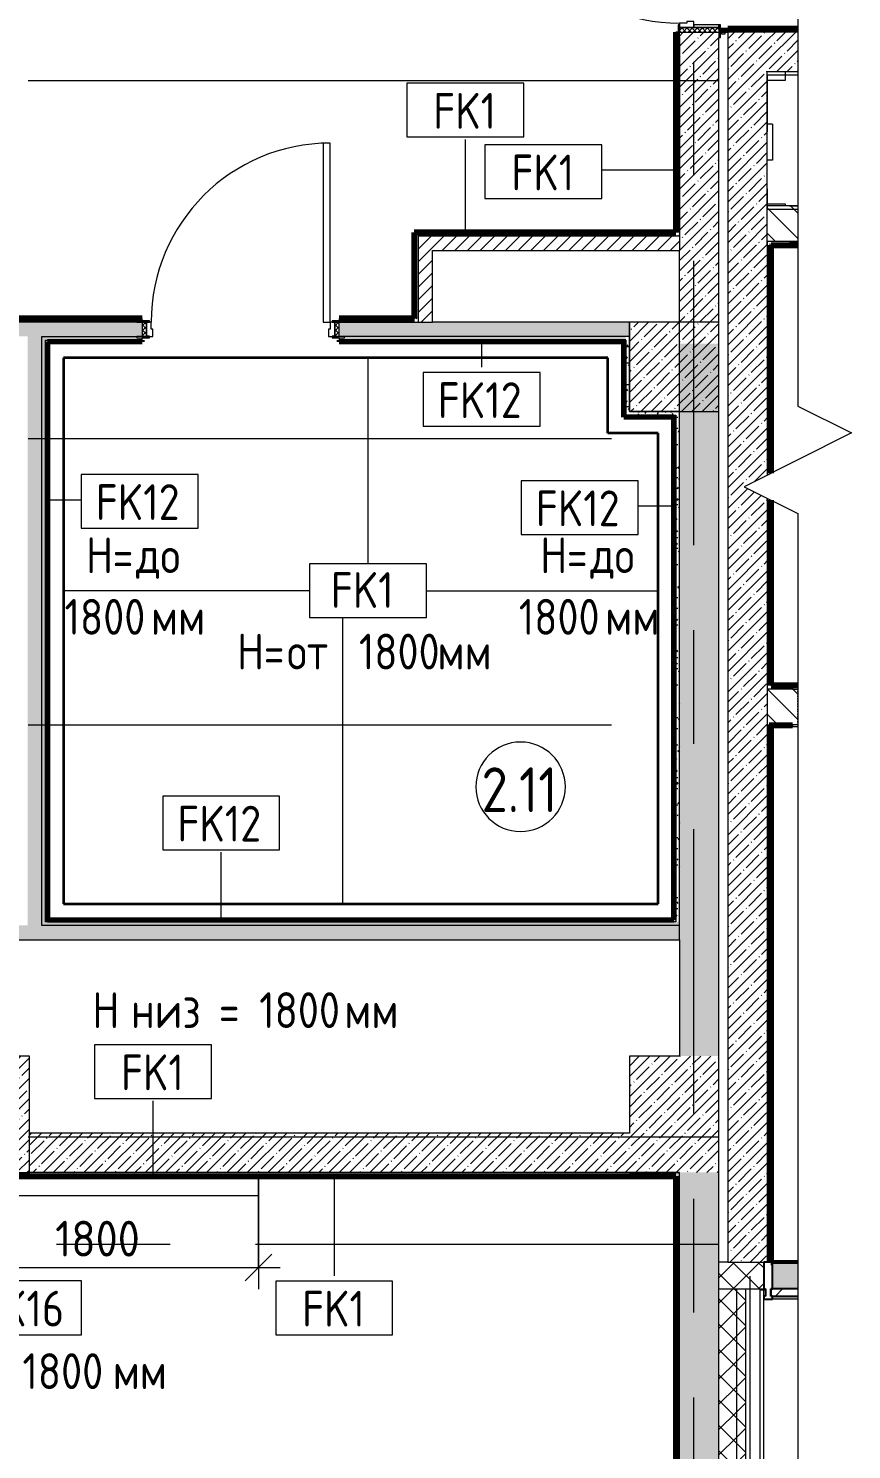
# Model space of a CAD drawing. Header units: millimetres. Extents: x 35157 to 232994, y -8553 to 29000.
# Drawn here: x 80845 to 85441, y 9352 to 17291 of the extents above; entities that cross this region are included whole.
import ezdxf

# ---------------------------------------------------------------- set-up
doc = ezdxf.new("R2010")
doc.units = ezdxf.units.MM
for name, pattern in [('Осевая', [3175, 635, -476.25, 1587.5, -476.25]), ('Снесенные', [714.375, 476.25, -238.125]), ('Штрих', [635, 317.5, -317.5]), ('Штрих короткий', [300, 150, -150])]:
    doc.linetypes.add(name, pattern=pattern)
for name, color, linetype, lineweight in [('A-ANNO-DIMS', 7, 'Continuous', 9), ('A-ANNO-DIMS-100', 7, 'Continuous', 9), ('A-AREA-IDEN', 7, 'Continuous', 9), ('A-DETL', 7, 'Continuous', 9), ('A-DETL-1', 7, 'Continuous', 35), ('A-DETL-2', 7, 'Continuous', 13), ('A-DETL-GENF', 7, 'Continuous', 9), ('A-DOOR', 7, 'Continuous', 9), ('A-DOOR-1', 7, 'Штрих короткий', 9), ('A-DOOR-2', 7, 'Continuous', 13), ('A-DOOR-FRAM', 7, 'Continuous', 13), ('A-DOOR-FRAM-1', 7, 'Continuous', 9), ('A-GLAZ-CURT', 7, 'Continuous', 9), ('A-GLAZ-CURT-1', 7, 'Continuous', 25), ('A-GLAZ-CWMG', 7, 'Continuous', 9), ('A-GLAZ-CWMG-1', 7, 'Continuous', 25), ('A-WALL', 7, 'Continuous', 9), ('A-WALL-IDEN', 7, 'Continuous', 9), ('I-WALL', 7, 'Continuous', 9), ('M-EQPM', 7, 'Continuous', 9), ('M-EQPM-1', 7, 'Штрих', 9), ('M-EQPM-2', 7, 'Снесенные', 9), ('S-COLS', 7, 'Continuous', 9), ('Оси', 7, 'Continuous', 9), ('Оси-2', 7, 'Осевая', 9)]:
    doc.layers.add(name, color=color, linetype=linetype, lineweight=lineweight)
for name, color, linetype, lineweight, true_color in [('A-DETL-GENF-1', 1, 'Continuous', 9, 0xff0000), ('A-WALL-1', 7, 'Continuous', 9, 0xc0c0c0), ('A-WALL-4', 7, 'Continuous', 9, 0xff80c0), ('G-ANNO-TEXT-1', 7, 'Continuous', 9, 0x3c3c3c), ('I-WALL-10', 7, 'Continuous', 53, 0xff80c0), ('I-WALL-16', 7, 'Continuous', 70, 0x3f92ba), ('I-WALL-20', 1, 'Continuous', 53, 0xff0000), ('I-WALL-3', 7, 'Continuous', 9, 0x3f92ba), ('I-WALL-4', 1, 'Continuous', 9, 0xff0000), ('I-WALL-5', 7, 'Continuous', 9, 0xc0c0c0), ('I-WALL-9', 7, 'Continuous', 80, 0xff80c0), ('S-WALL-ANLY-1', 7, 'Continuous', 5, 0x008040)]:
    doc.layers.add(name, color=color, linetype=linetype, lineweight=lineweight, true_color=true_color)
doc.styles.add('GOST Common', font='GOST_Common.ttf', dxfattribs={"width": 0.9, "height": 200})
doc.styles.add('GOST Common_1', font='GOST_Common.ttf', dxfattribs={"width": 0.9, "height": 250})
doc.styles.add('ISOCPEUR_1', font='isocpeur.ttf', dxfattribs={"width": 0.9, "height": 200})
doc.dimstyles.new('ISO-2_0_0_9К_Средний_округл2', dxfattribs={"dimscale": 304.8, "dimtxt": 199.196235, "dimasz": 0.492126, "dimexe": 0.393701, "dimexo": 0, "dimgap": 0, "dimtad": 1, "dimdec": 0, "dimrnd": 10, "dimzin": 0, "dimdsep": 46, "dimtxsty": 'ISOCPEUR_1', "dimblk1": 'OBLIQUE', "dimblk2": 'OBLIQUE', "dimsah": 1, "dimcen": 0.09, "dimdle": 0.393701, "dimazin": 0, "dimtfac": 1, "dimtdec": 4, "dimtix": 1, "dimtmove": 0, "dimatfit": 3, "dimfxl": 1, "dimtvp": 1, "dimtolj": 1, "dimtzin": 0, "dimarcsym": 2})
pattern_1 = [(45, (0, 0), (-57.02463, 57.02463), []), (45, (57.025, 0), (-57.02463, 57.02463), [100.806, -20.161, 3.353, -16.808])]
pattern_2 = [(135, (0, 0), (-70.71068, -70.71068), [])]
pattern_3 = [(45, (0, 0), (-70.71068, 70.71068), []), (135, (0, 0), (-70.71068, -70.71068), [])]
pattern_4 = [(135, (0, 0), (-75.43415, -75.43415), [106.68, -17.78, 3.556, -17.78]), (135, (0, 75.39), (-75.43415, -75.43415), []), (50, (0, 0), (127.52922, -11.15758), [13.335, -146.685]), (355, (0, 0), (-24.66966, 133.74002), [10.668, -117.348]), (100.451, (10.63, -0.93), (102.85973, 122.58178), [11.333, -124.663]), (46.184, (0, 35.56), (189.75516, -29.43036), [20.002, -220.027]), (96.636, (15.81, 33.1), (166.1822, 173.1996), [17, -186.995]), (351.184, (0, 35.56), (166.18393, 173.19757), [16.002, -176.022]), (21, (17.78, 26.67), (106.13027, -71.58603), [13.335, -146.685]), (326, (17.78, 26.67), (43.26188, 128.93175), [10.668, -117.348]), (71.451, (26.62, 20.7), (149.39198, 57.34505), [11.333, -124.663]), (37.5, (0, 0), (2.162228, 59.188357), [3.353, -112.573, 3.353, -115.773, -117.793]), (37.5, (0, 0), (2.162228, 59.188357), [-235.052, 3.353, -114.44]), (7.5, (0, 0), (46.773857, 70.126152), [3.353, -64.567, 3.353, -109.906, -44.894]), (7.5, (0, 0), (46.773857, 70.126152), [-181.178, 3.353, -41.542]), (327.5, (-39.65, 0), (94.91367, -4.010093), [3.353, -41.097, 3.353, -135.331, -184.023]), (327.5, (-39.65, 0), (94.91367, -4.010093), [-183.134, 3.353, -180.67]), (317.5, (-57.43, 0), (103.69057, 17.79882), [3.353, -54.432, 3.353, -88.748, -130.683]), (317.5, (-57.43, 0), (103.69057, 17.79882), [-149.885, 3.353, -127.33])]
pattern_5 = [(45, (0, 0), (-35.35534, 35.35534), [])]
pattern_6 = [(0, (0, 0), (121.92, 30.48), [10.058, -81.382, 10.058, -81.382, -487.68]), (0, (0, 0), (121.92, 30.48), [-182.88, 10.058, -172.822, 10.058, -81.382, -213.36]), (0, (0, 0), (121.92, 30.48), [-457.2, 10.058, -50.902, 10.058, -142.342]), (120, (45.72, 15.24), (-87.356454, 90.345817), [10.058, -81.382, 10.058, -81.382, -487.68]), (120, (45.72, 15.24), (-87.356454, 90.345817), [-182.88, 10.058, -172.822, 10.058, -81.382, -213.36]), (120, (45.72, 15.24), (-87.356454, 90.345817), [-457.2, 10.058, -50.902, 10.058, -142.342]), (240, (60.96, 76.2), (-34.563546, -120.825817), [10.058, -81.382, 10.058, -81.382, -487.68]), (240, (60.96, 76.2), (-34.563546, -120.825817), [-182.88, 10.058, -172.822, 10.058, -81.382, -213.36]), (240, (60.96, 76.2), (-34.563546, -120.825817), [-457.2, 10.058, -50.902, 10.058, -142.342])]

# ---------------------------------------------------------------- blocks, each defined once
blk = doc.blocks.new('110_Дверь_СКБ_1Ст_Внутренняя1 - Д-8 950x2100h_охрана-31784688-План отделки стен 2 этажа в осях 12-23')
at = {"layer": 'A-DOOR'}
h = blk.add_hatch(dxfattribs=at)
h.set_pattern_fill('FP_23', color=256, style=0, pattern_type=2)
h.set_pattern_definition([(135, (1826.41, 164.685), (-14.14214, -14.14214), []), (225, (1826.41, 164.685), (14.14214, -14.14214), [])])
h.paths.add_polyline_path([(487.5, 100), (486.8, 100), (487.5, -100)])
at = {"layer": 'A-DOOR-FRAM'}
for p, q in [((517.5, 108), (486.8, 108)), ((486.8, 100), (517.5, 100)), ((487.5, -100), (487.5, 100)), ((517.5, 100), (517.5, 108)), ((517.5, -100), (486.8, -100)), ((486.8, -108), (517.5, -108)), ((517.5, -108), (517.5, -100))]:
    blk.add_line(p, q, dxfattribs=at)
blk = doc.blocks.new('DOR_Проход в стене_Прямоугольный - 1050x1150 EI30-23344994-План отделки стен 2 этажа в осях 12-23')
at = {"layer": 'A-DOOR-1'}
for p, q in [((525, 100), (479.3, 100)), ((525, -100), (479.3, -100))]:
    blk.add_line(p, q, dxfattribs=at)
blk = doc.blocks.new('110_Дверь_СКБ_1Ст_Внутренняя1 - Д-4 _л_ 1100x2100h_су мгн-32399982-План отделки стен 2 этажа в осях 12-23')
at = {"layer": 'A-DOOR'}
h = blk.add_hatch(dxfattribs=at)
h.set_pattern_fill('FP_37', color=256, style=0, pattern_type=2)
h.set_pattern_definition([(135, (1751.41, 174.685), (-14.14214, -14.14214), []), (225, (1751.41, 174.685), (14.14214, -14.14214), [])])
h.paths.add_polyline_path([(537.5, 110), (537.5, -110), (562.5, -110), (562.5, 110), (541.5, 110)])
at = {"layer": 'A-DOOR-FRAM-1'}
h = blk.add_hatch(dxfattribs=at)
h.set_pattern_fill('FP_38', color=256, style=0, pattern_type=2)
h.set_pattern_definition([(45, (-371.384, 174.685), (-14.1421, 14.1421), []), (135, (-371.384, 174.685), (-14.1421, -14.1421), [])])
h.paths.add_polyline_path([(-537.5, -110), (-512.5, -110), (-512.5, 110), (-537.5, 110)])
at = {"layer": 'A-DOOR'}
blk.add_arc((512.5, 110), 1000, 90, 180, dxfattribs=at)
at = {"layer": 'A-DOOR-2'}
for p, q in [((512.5, 1110), (472.5, 1110)), ((472.5, 1110), (472.5, 110)), ((512.5, 110), (512.5, 1110)), ((472.5, 110), (512.5, 110))]:
    blk.add_line(p, q, dxfattribs=at)
at = {"layer": 'A-DOOR-FRAM'}
for p, q in [((-497.5, 118), (-567.5, 118)), ((-567.5, 118), (-567.5, 110)), ((-567.5, 110), (-497.5, 110)), ((-512.5, 110), (-537.5, 110)), ((-537.5, 110), (-537.5, -110)), ((-487.5, 110), (-512.5, 110)), ((-512.5, 110), (-512.5, 30)), ((-512.5, -110), (-512.5, 110)), ((-497.5, 110), (-512.5, 110)), ((-512.5, 110), (-512.5, 109)), ((-512.5, 109), (-497.5, 109)), ((-497.5, 110), (-497.5, 118)), ((-497.5, 109), (-497.5, 110)), ((-487.5, 70), (-487.5, 110)), ((512.5, 110), (512.5, 70)), ((537.5, 110), (512.5, 110)), ((592.5, 118), (522.5, 118)), ((522.5, 118), (522.5, 110)), ((537.5, 110), (522.5, 110)), ((522.5, 110), (522.5, 109)), ((522.5, 110), (592.5, 110)), ((522.5, 109), (537.5, 109)), ((537.5, 30), (537.5, 110)), ((562.5, 110), (537.5, 110)), ((537.5, 110), (537.5, -110)), ((537.5, 109), (537.5, 110)), ((562.5, -110), (562.5, 110)), ((592.5, 110), (592.5, 118)), ((-512.5, 30), (-477.5, 30)), ((-497.5, 30), (-512.5, 30)), ((-512.5, 30), (-512.5, -110)), ((-497.5, -110), (-497.5, 30)), ((-477.5, 70), (-487.5, 70)), ((-477.5, 30), (-477.5, 70)), ((512.5, 70), (502.5, 70)), ((502.5, 70), (502.5, 30)), ((502.5, 30), (537.5, 30)), ((537.5, 30), (522.5, 30)), ((522.5, 30), (522.5, -110)), ((537.5, -110), (537.5, 30)), ((-538.5, -110), (-567.5, -110)), ((-567.5, -110), (-567.5, -118)), ((-567.5, -118), (-538.5, -118)), ((-517.5, -110), (-512.5, -110)), ((-497.5, -110), (-517.5, -110)), ((-517.5, -118), (-497.5, -118)), ((-512.5, -110), (-497.5, -110)), ((-497.5, -118), (-497.5, -110)), ((522.5, -110), (537.5, -110)), ((541.5, -110), (522.5, -110)), ((522.5, -110), (522.5, -118)), ((522.5, -118), (541.5, -118)), ((537.5, -110), (541.5, -110)), ((592.5, -110), (562.5, -110)), ((562.5, -118), (592.5, -118)), ((592.5, -118), (592.5, -110))]:
    blk.add_line(p, q, dxfattribs=at)
blk = doc.blocks.new('110_Дверь_СКБ_1Ст_Внутренняя1 - Д-4 _л_ 1100x2100h_су мгн-32399984-План отделки стен 2 этажа в осях 12-23')
at = {"layer": 'A-DOOR'}
h = blk.add_hatch(dxfattribs=at)
h.set_pattern_fill('FP_39', color=256, style=0, pattern_type=2)
h.set_pattern_definition([(135, (1751.41, 104.685), (-14.14214, -14.14214), []), (225, (1751.41, 104.685), (14.14214, -14.14214), [])])
h.paths.add_polyline_path([(562.5, -40), (562.5, 40), (537.5, 40), (537.5, -40)])
at = {"layer": 'A-DOOR-FRAM-1'}
h = blk.add_hatch(dxfattribs=at)
h.set_pattern_fill('FP_40', color=256, style=0, pattern_type=2)
h.set_pattern_definition([(45, (-371.384, 104.685), (-14.1421, 14.1421), []), (135, (-371.384, 104.685), (-14.1421, -14.1421), [])])
h.paths.add_polyline_path([(-512.5, -40), (-512.5, 40), (-537.5, 40), (-537.5, -40)])
at = {"layer": 'A-DOOR'}
blk.add_arc((512.5, 40), 1000, 90, 180, dxfattribs=at)
at = {"layer": 'A-DOOR-2'}
for p, q in [((512.5, 1040), (472.5, 1040)), ((472.5, 1040), (472.5, 40)), ((512.5, 40), (512.5, 1040)), ((472.5, 40), (512.5, 40))]:
    blk.add_line(p, q, dxfattribs=at)
at = {"layer": 'A-DOOR-FRAM'}
for p, q in [((-497.5, 48), (-567.5, 48)), ((-567.5, 48), (-567.5, 40)), ((-567.5, 40), (-497.5, 40)), ((-512.5, 40), (-537.5, 40)), ((-537.5, 40), (-537.5, -40)), ((-487.5, 40), (-512.5, 40)), ((-512.5, 40), (-512.5, -40)), ((-512.5, -40), (-512.5, 40)), ((-497.5, 40), (-512.5, 40)), ((-512.5, 40), (-512.5, 39)), ((-512.5, 39), (-497.5, 39)), ((-497.5, 40), (-497.5, 48)), ((-497.5, 39), (-497.5, 40)), ((-487.5, 0), (-487.5, 40)), ((-477.5, 0), (-487.5, 0)), ((-477.5, -40), (-477.5, 0)), ((512.5, 0), (502.5, 0)), ((502.5, 0), (502.5, -40)), ((512.5, 40), (512.5, 0)), ((537.5, 40), (512.5, 40)), ((592.5, 48), (522.5, 48)), ((522.5, 48), (522.5, 40)), ((537.5, 40), (522.5, 40)), ((522.5, 40), (522.5, 39)), ((522.5, 40), (592.5, 40)), ((522.5, 39), (537.5, 39)), ((537.5, -40), (537.5, 40)), ((562.5, 40), (537.5, 40)), ((537.5, 40), (537.5, -40)), ((537.5, 39), (537.5, 40)), ((562.5, -40), (562.5, 40)), ((592.5, 40), (592.5, 48)), ((-497.5, -40), (-567.5, -40)), ((-567.5, -40), (-567.5, -48)), ((-567.5, -48), (-497.5, -48)), ((-537.5, -40), (-512.5, -40)), ((-497.5, -39), (-512.5, -39)), ((-512.5, -39), (-512.5, -40)), ((-512.5, -40), (-477.5, -40)), ((-512.5, -40), (-497.5, -40)), ((-497.5, -40), (-497.5, -39)), ((-497.5, -48), (-497.5, -40)), ((502.5, -40), (537.5, -40)), ((537.5, -39), (522.5, -39)), ((522.5, -39), (522.5, -40)), ((522.5, -40), (537.5, -40)), ((592.5, -40), (522.5, -40)), ((522.5, -40), (522.5, -48)), ((522.5, -48), (592.5, -48)), ((537.5, -40), (537.5, -39)), ((537.5, -40), (562.5, -40)), ((592.5, -48), (592.5, -40))]:
    blk.add_line(p, q, dxfattribs=at)
blk = doc.blocks.new('160_Подъемник - 160_Подъемник-23521422-План отделки стен 2 этажа в осях 12-23')
at = {"layer": 'M-EQPM-1'}
for p, q in [((1300, 0), (1129.3, 0)), ((1300, -750), (1300, 0)), ((1129.3, -750), (1300, -750))]:
    blk.add_line(p, q, dxfattribs=at)
blk = doc.blocks.new('Закладная деталь приямка - 200_100-20924312-План отделки стен 2 этажа в осях 12-23')
at = {"layer": 'M-EQPM-2'}
for p, q in [((85000, 16755), (84970, 16755)), ((85000, 16755), (85000, 16555)), ((85000, 16555), (84970, 16555))]:
    blk.add_line(p, q, dxfattribs=at)
blk = doc.blocks.new('Закладная деталь приямка - 150_100-20924311-План отделки стен 2 этажа в осях 12-23')
at = {"layer": 'M-EQPM-2'}
for p, q in [((85070, 17000), (84970, 17000)), ((85070, 17050), (85070, 17000))]:
    blk.add_line(p, q, dxfattribs=at)
blk = doc.blocks.new('Закладная деталь приямка - 150_100-V33-План отделки стен 2 этажа в осях 12-23')
at = {"layer": 'M-EQPM-2'}
for p, q in [((84970, 16310), (85070, 16310)), ((85070, 16310), (85070, 16300))]:
    blk.add_line(p, q, dxfattribs=at)
blk = doc.blocks.new('Системная панель - Стекло - 40мм-23946635-План отделки стен 2 этажа в осях 12-23')
at = {"layer": 'A-GLAZ-CURT'}
h = blk.add_hatch(dxfattribs=at)
h.set_pattern_fill('FP_52', color=256, style=0, pattern_type=2)
h.set_pattern_definition([(45, (-86242.5, -10110), (-282.8427, 282.8427), [200, -600]), (45, (-86442.5, -10210), (-282.8427, 282.8427), [600, -200]), (45, (-86042.5, -10310), (-282.8427, 282.8427), [200, -600])])
h.paths.add_polyline_path([(-1001.8, 0), (-1001.8, 40), (-1152.5, 40), (-1152.5, 0)])
at = {"layer": 'A-GLAZ-CURT-1'}
for p, q in [((-1001.8, 40), (-1152.5, 40)), ((-1152.5, 40), (-1152.5, 0)), ((-1152.5, 0), (-1001.8, 0))]:
    blk.add_line(p, q, dxfattribs=at)
blk = doc.blocks.new('Прямоугольный импост - Импост структурный с накладкой - 190мм-23186047-План отделки стен 2 этажа в осях 12-23')
at = {"layer": 'A-GLAZ-CWMG'}
for points in [[(85000, 10250), (85140.7, 10250), (85140.7, 10400), (85000, 10400)], [(85000, 10193), (85140.7, 10193), (85140.7, 10210), (85000, 10210)]]:
    blk.add_hatch(color=256, dxfattribs=at).paths.add_polyline_path(points)
for p, q in [((85140.7, 10400), (85000, 10400)), ((85140.7, 10193), (85000, 10193))]:
    blk.add_line(p, q, dxfattribs=at)
blk = doc.blocks.new('Прямоугольный импост - Импост структурный с накладкой - 190мм-23946641-План отделки стен 2 этажа в осях 12-23')
at = {"layer": 'A-GLAZ-CWMG-1'}
for p, q in [((0, 17), (-50, 17)), ((-50, 17), (-50, 0)), ((-50, 0), (-40, 0)), ((-40, 0), (-40, -40)), ((-10, -40), (-10, 0)), ((-10, 0), (0, 0)), ((0, 0), (0, 17)), ((-40, -40), (-50, -40)), ((-50, -40), (-50, -190)), ((0, -40), (-10, -40)), ((0, -190), (0, -40)), ((-50, -190), (0, -190))]:
    blk.add_line(p, q, dxfattribs=at)
blk = doc.blocks.new('BSC_Колонна _Прямоугольная - 650х500-V41-План отделки стен 2 этажа в осях 12-23')
at = {"layer": 'S-COLS'}
h = blk.add_hatch(dxfattribs=at)
h.set_pattern_fill('FP_60', color=256, style=0, pattern_type=2)
h.set_pattern_definition([(135, (11225, -80600), (-57.02463, -57.02463), []), (135, (11225, -80542.975), (-57.02463, -57.02463), [100.806, -20.161, 3.353, -16.808])])
h.paths.add_polyline_path([(325, -250), (325, 250), (-325, 250), (-325, -250)])
for p, q in [((325, 250), (-325, 250)), ((-325, 250), (-325, -250)), ((325, -250), (325, 250)), ((-325, -250), (325, -250))]:
    blk.add_line(p, q, dxfattribs=at)
blk = doc.blocks.new('DET_L_Линия разрыва - М100-32980995-План отделки стен 2 этажа в осях 12-23')
at = {"layer": 'A-DETL-GENF'}
for p, q in [((12350, 300), (12200, 0)), ((12650, -300), (12350, 300)), ((12200, 0), (0, 0)), ((12800, 0), (12650, -300)), ((25000, 0), (12800, 0))]:
    blk.add_line(p, q, dxfattribs=at)
blk = doc.blocks.new('М_стена_0001 - Типоразмер_без рамки-25382661-План отделки стен 2 этажа в осях 12-23')
at = {"layer": 'A-WALL-IDEN'}
for p, q in [((3.258, 1.523), (-3.273, 1.523)), ((-3.273, 1.523), (-3.273, -1.477)), ((3.258, -1.477), (3.258, 1.523)), ((-3.273, -1.477), (3.258, -1.477))]:
    blk.add_line(p, q, dxfattribs=at)
blk = doc.blocks.new('Марка_Помещения - Номер-25198446-План отделки стен 2 этажа в осях 12-23')
at = {"layer": 'A-AREA-IDEN'}
for start, end in [(360, 180), (180, 360)]:
    blk.add_arc((0, 0), 2.5, start, end, dxfattribs=at)
blk = doc.blocks.new('DIMBLOCK38-План отделки стен 2 этажа в осях 12-23')
at = {"layer": 'A-ANNO-DIMS-100'}
for p, q in [((80330, 10872), (80330, 10249.2)), ((80330, 10369.2), (80330, 10872)), ((82129.5, 10872), (82129.5, 10249.2)), ((82129.5, 10369.2), (82129.5, 10872)), ((80210, 10369.2), (82249.5, 10369.2))]:
    blk.add_line(p, q, dxfattribs=at)
at = {"layer": 'A-ANNO-DIMS-100', "lineweight": 20}
for p, q in [((80330, 10369.2), (80405, 10444.2)), ((82129.5, 10369.2), (82204.5, 10444.2)), ((80330, 10369.2), (80255, 10294.2)), ((82129.5, 10369.2), (82054.5, 10294.2))]:
    blk.add_line(p, q, dxfattribs=at)
at = {"layer": 'A-ANNO-DIMS-100', "color": 0, "insert": (80994.2, 10630.5), "char_height": 200, "width": 565.411, "attachment_point": 1, "line_spacing_factor": 1.149209, "style": 'ISOCPEUR_1'}
blk.add_mtext('1800', dxfattribs=at)
blk = doc.blocks.new('_Oblique')
at = {"color": 0, "linetype": 'ByBlock', "lineweight": -2}
blk.add_line((-0.5, -0.5), (0.5, 0.5), dxfattribs=at)

msp = doc.modelspace()

# ---------------------------------------------------------------- hatches: boundary and pattern name
at = {"layer": 'A-DETL-GENF-1'}
msp.add_hatch(color=256, dxfattribs=at).paths.add_polyline_path([(84750, 17269), (84750, 17290), (84700, 17290), (84700, 17269)])
at = {"layer": 'A-WALL'}
h = msp.add_hatch(dxfattribs=at)
h.set_pattern_fill('FP_16', color=256, style=0, pattern_type=2)
h.set_pattern_definition(pattern_3)
h.paths.add_polyline_path([(84950, 10250), (84950, 10400), (84700, 10400), (84700, 10250), (84930, 10250)])
h = msp.add_hatch(dxfattribs=at)
h.set_pattern_fill('FP_16', color=256, style=0, pattern_type=2)
h.set_pattern_definition(pattern_3)
h.paths.add_polyline_path([(84736.5, 3450), (84800, 3450), (84800, 10250), (84700, 10250), (84700, 3450)])
h = msp.add_hatch(dxfattribs=at)
h.set_pattern_fill('FP_16', color=256, style=0, pattern_type=2)
h.set_pattern_definition(pattern_3)
h.paths.add_polyline_path([(84800, 3400), (84850, 3400), (84850, 10250), (84800, 10250), (84800, 3450)])
at = {"layer": 'I-WALL'}
h = msp.add_hatch(dxfattribs=at)
h.set_pattern_fill('FP_18', color=256, style=0, pattern_type=2)
h.set_pattern_definition(pattern_1)
h.paths.add_polyline_path([(84700, 15150), (84700, 15530), (84480, 15530), (84480, 15150)])
h.paths.add_polyline_path([(84700, 18570), (84700, 18600), (84480, 18600), (84480, 18570)])
h.paths.add_polyline_path([(84488.5, 19100), (84700, 19100), (84700, 22700), (84480, 22700), (84480, 19100)])
h.paths.add_polyline_path([(84700, 23200), (84700, 26600), (84480, 26600), (84480, 23200), (84604.1, 23200)])
h = msp.add_hatch(dxfattribs=at)
h.set_pattern_fill('FP_63', color=256, style=0, pattern_type=2)
h.set_pattern_definition(pattern_6)
h.paths.add_polyline_path([(84460, 16150), (84480, 16150), (84479.5, 17240), (84472, 17240), (84472, 17270), (84460, 17270), (84460, 16151)])
h.paths.add_polyline_path([(84472, 18370), (84472, 18400), (84480, 18400), (84480, 18600), (84460, 18600), (84460, 18370)])
h = msp.add_hatch(dxfattribs=at)
h.set_pattern_fill('FP_18', color=256, style=0, pattern_type=2)
h.set_pattern_definition(pattern_1)
h.paths.add_polyline_path([(84480, 15530), (84700, 15530), (84700, 17270), (84480, 17269), (84480, 16050)])
h.paths.add_polyline_path([(84700, 18370), (84700, 18570), (84480, 18570), (84480, 18370)])
h = msp.add_hatch(dxfattribs=at)
h.set_pattern_fill('FP_63', color=256, style=0, pattern_type=2)
h.set_pattern_definition(pattern_6)
h.paths.add_polyline_path([(84750, 17270), (85140.7, 17270), (85140.7, 17290), (84750, 17290)])
h = msp.add_hatch(dxfattribs=at)
h.set_pattern_fill('FP_18', color=256, style=0, pattern_type=2)
h.set_pattern_definition(pattern_1)
h.paths.add_polyline_path([(84970, 16080), (84970, 17270), (84750, 17269), (84750, 16080)])
h = msp.add_hatch(dxfattribs=at)
h.set_pattern_fill('FP_18', color=256, style=0, pattern_type=2)
h.set_pattern_definition(pattern_1)
h.paths.add_polyline_path([(85140.7, 17050), (85140.7, 17270), (84970, 17270), (84970, 17050)])
h = msp.add_hatch(dxfattribs=at)
h.set_pattern_fill('FP_20', color=256, style=0, pattern_type=2)
h.set_pattern_definition(pattern_2)
h.paths.add_polyline_path([(85140.7, 16100), (85140.7, 16300), (84970, 16300), (84970, 16100)])
h = msp.add_hatch(dxfattribs=at)
h.set_pattern_fill('FP_63', color=256, style=0, pattern_type=2)
h.set_pattern_definition(pattern_6)
h.paths.add_polyline_path([(83000, 15650), (83020, 15650), (83020, 16150), (83000, 16150), (83000, 15670)])
h = msp.add_hatch(dxfattribs=at)
h.set_pattern_fill('FP_63', color=256, style=0, pattern_type=2)
h.set_pattern_definition(pattern_6)
h.paths.add_polyline_path([(84480, 16130), (84480, 16150), (83020, 16150), (83020, 16130), (83236.2, 16130)])
h = msp.add_hatch(dxfattribs=at)
h.set_pattern_fill('FP_22', color=256, style=0, pattern_type=2)
h.set_pattern_definition(pattern_5)
h.paths.add_polyline_path([(83100, 15650), (83100, 16130), (83020, 16130), (83020, 15650)])
h = msp.add_hatch(dxfattribs=at)
h.set_pattern_fill('FP_22', color=256, style=0, pattern_type=2)
h.set_pattern_definition(pattern_5)
h.paths.add_polyline_path([(83100, 16050), (84480, 16050), (84480, 16130), (83100, 16130)])
h = msp.add_hatch(dxfattribs=at)
h.set_pattern_fill('FP_18', color=256, style=0, pattern_type=2)
h.set_pattern_definition(pattern_1)
h.paths.add_polyline_path([(84970, 10400), (84970, 14666.1), (84840.7, 14730.8), (84970, 14795.4), (84970, 16080), (84750, 16080), (84750, 10400)])
h = msp.add_hatch(dxfattribs=at)
h.set_pattern_fill('FP_63', color=256, style=0, pattern_type=2)
h.set_pattern_definition(pattern_6)
h.paths.add_polyline_path([(84970, 16080), (85140.7, 16080), (85140.7, 16100), (84970, 16100)])
h = msp.add_hatch(dxfattribs=at)
h.set_pattern_fill('FP_63', color=256, style=0, pattern_type=2)
h.set_pattern_definition(pattern_6)
h.paths.add_polyline_path([(84970, 13600), (84990, 13600), (84990, 14656.1), (84970, 14666.1), (84970, 14336.8)])
h.paths.add_polyline_path([(84970, 14795.4), (84990, 14805.4), (84990, 16080), (84970, 16080), (84970, 15030.8)])
h = msp.add_hatch(dxfattribs=at)
h.set_pattern_fill('FP_63', color=256, style=0, pattern_type=2)
h.set_pattern_definition(pattern_6)
h.paths.add_polyline_path([(83000, 15650), (83000, 15670), (82580, 15670), (82580, 15658), (82610, 15658), (82610, 15650)])
h.paths.add_polyline_path([(81450, 15650), (81450, 15658), (81480, 15658), (81480, 15670), (78580, 15670), (78580, 15658), (78610, 15658), (78610, 15650), (80235.5, 15650)])
h.paths.add_polyline_path([(77450, 15650), (77450, 15658), (77480, 15658), (77480, 15670), (77124.8, 15670), (77124.8, 15658), (77154.8, 15658), (77154.8, 15650), (77234.8, 15650)])
h.paths.add_polyline_path([(75560, 15650), (75994.8, 15650), (75994.8, 15658), (76024.8, 15658), (76024.8, 15670), (73540, 15670), (73540, 15650), (74234.2, 15650)])
h = msp.add_hatch(dxfattribs=at)
h.set_pattern_fill('FP_28', color=256, style=0, pattern_type=2)
h.set_pattern_definition(pattern_4)
h.paths.add_polyline_path([(84200, 15570), (84200, 15650), (82580, 15650), (82580, 15570), (84180, 15570)])
h.paths.add_polyline_path([(75560, 15570), (76024.8, 15570), (76024.8, 15650), (75560, 15650)])
h.paths.add_polyline_path([(77199.8, 15570), (77480, 15570), (77480, 15650), (77124.8, 15650), (77124.8, 15570), (77179.8, 15570)])
h.paths.add_polyline_path([(81450, 15570), (81480, 15570), (81480, 15650), (79080, 15650), (79080, 15570), (80919.8, 15570)])
h = msp.add_hatch(dxfattribs=at)
h.set_pattern_fill('FP_28', color=256, style=0, pattern_type=2)
h.set_pattern_definition(pattern_4)
h.paths.add_polyline_path([(80839.8, 12280), (80919.8, 12280), (80919.8, 15570), (80839.8, 15570), (80839.8, 12300)])
h = msp.add_hatch(dxfattribs=at)
h.set_pattern_fill('FP_63', color=256, style=0, pattern_type=2)
h.set_pattern_definition(pattern_6)
h.paths.add_polyline_path([(84180, 15550), (84180, 15570), (82610, 15570), (82610, 15562), (82580, 15562), (82580, 15550), (83236.2, 15550)])
h.paths.add_polyline_path([(80919.8, 15550), (81480, 15550), (81480, 15562), (81450, 15562), (81450, 15570), (80919.8, 15570)])
h = msp.add_hatch(dxfattribs=at)
h.set_pattern_fill('FP_63', color=256, style=0, pattern_type=2)
h.set_pattern_definition(pattern_6)
h.paths.add_polyline_path([(84200, 15150), (84200, 15570), (84180, 15570), (84180, 15150)])
h = msp.add_hatch(dxfattribs=at)
h.set_pattern_fill('FP_63', color=256, style=0, pattern_type=2)
h.set_pattern_definition(pattern_6)
h.paths.add_polyline_path([(80919.8, 12300), (80939.8, 12300), (80939.8, 15550), (80919.8, 15550), (80919.8, 14336.8)])
h = msp.add_hatch(dxfattribs=at)
h.set_pattern_fill('FP_63', color=256, style=0, pattern_type=2)
h.set_pattern_definition(pattern_6)
h.paths.add_polyline_path([(84180, 15130), (84460, 15130), (84460, 15150), (84180, 15150)])
h = msp.add_hatch(dxfattribs=at)
h.set_pattern_fill('FP_63', color=256, style=0, pattern_type=2)
h.set_pattern_definition(pattern_6)
h.paths.add_polyline_path([(84480, 12300), (84480, 15150), (84460, 15150), (84460, 12300)])
h = msp.add_hatch(dxfattribs=at)
h.set_pattern_fill('FP_18', color=256, style=0, pattern_type=2)
h.set_pattern_definition(pattern_1)
h.paths.add_polyline_path([(84700, 4050), (84700, 10900), (84480, 10900), (84480, 4050)])
h.paths.add_polyline_path([(84700, 11550), (84700, 15150), (84480, 15150), (84480, 11550)])
h = msp.add_hatch(dxfattribs=at)
h.set_pattern_fill('FP_20', color=256, style=0, pattern_type=2)
h.set_pattern_definition(pattern_2)
h.paths.add_polyline_path([(84980, 13400), (85140, 13400), (85140, 13600), (84970, 13600), (84970, 13400)])
h = msp.add_hatch(dxfattribs=at)
h.set_pattern_fill('FP_63', color=256, style=0, pattern_type=2)
h.set_pattern_definition(pattern_6)
h.paths.add_polyline_path([(84990, 13600), (85110, 13600.2), (85111, 13608), (85140, 13608), (85140, 13620), (84990, 13620)])
h = msp.add_hatch(dxfattribs=at)
h.set_pattern_fill('FP_63', color=256, style=0, pattern_type=2)
h.set_pattern_definition(pattern_6)
h.paths.add_polyline_path([(84970, 10400), (84990, 10400), (84990, 13390), (84970, 13390), (84970, 10599.2)])
h = msp.add_hatch(dxfattribs=at)
h.set_pattern_fill('FP_28', color=256, style=0, pattern_type=2)
h.set_pattern_definition(pattern_4)
h.paths.add_polyline_path([(84480, 12200), (84480, 12280), (77279.8, 12280), (77279.8, 12200), (83236.2, 12200)])
h = msp.add_hatch(dxfattribs=at)
h.set_pattern_fill('FP_63', color=256, style=0, pattern_type=2)
h.set_pattern_definition(pattern_6)
h.paths.add_polyline_path([(83236.2, 12280), (84480, 12280), (84480, 12300), (80919.8, 12300), (80919.8, 12280)])
h = msp.add_hatch(dxfattribs=at)
h.set_pattern_fill('FP_18', color=256, style=0, pattern_type=2)
h.set_pattern_definition(pattern_1)
h.paths.add_polyline_path([(80850, 10900), (84200, 10900), (84200, 11120), (80850, 11120)])
h = msp.add_hatch(dxfattribs=at)
h.set_pattern_fill('FP_63', color=256, style=0, pattern_type=2)
h.set_pattern_definition(pattern_6)
h.paths.add_polyline_path([(84459, 10880), (84460, 10880), (84460, 10900), (80330, 10900), (80330, 10880), (83236.2, 10880)])
h = msp.add_hatch(dxfattribs=at)
h.set_pattern_fill('FP_63', color=256, style=0, pattern_type=2)
h.set_pattern_definition(pattern_6)
h.paths.add_polyline_path([(84460, 4140), (84480, 4140), (84480, 10900), (84460, 10900), (84460, 4141)])
at = {"layer": 'I-WALL-3'}
h = msp.add_hatch(color=256, dxfattribs=at)
h.paths.add_polyline_path([(84180, 15539), (84180, 15550), (82580, 15550), (82580, 15539), (84169, 15539)])
h.paths.add_polyline_path([(80939.8, 15539), (81480, 15539), (81480, 15550), (80939.8, 15550)])
for points in [[(80950.8, 12300), (80950.8, 15539), (80939.8, 15539), (80939.8, 12300)], [(84169, 15130), (84180, 15130), (84180, 15539), (84169, 15539), (84169, 15150)], [(84169, 15119), (84449, 15119), (84449, 15130), (84169, 15130)], [(84460, 12311), (84460, 15130), (84449, 15130), (84449, 12311)], [(84460, 12300), (84460, 12311), (80950.8, 12311), (80950.8, 12300), (83236.2, 12300)]]:
    msp.add_hatch(color=256, dxfattribs=at).paths.add_polyline_path(points)
at = {"layer": 'I-WALL-4'}
msp.add_hatch(color=256, dxfattribs=at).paths.add_polyline_path([(82129.5, 10872), (82129.5, 10880), (80330, 10879), (80330, 10872)])
at = {"layer": 'S-COLS'}
h = msp.add_hatch(dxfattribs=at)
h.set_pattern_fill('FP_18', color=256, style=0, pattern_type=2)
h.set_pattern_definition(pattern_1)
h.paths.add_polyline_path([(84200, 15150), (84700, 15150), (84700, 15650), (84200, 15650)])
h = msp.add_hatch(dxfattribs=at)
h.set_pattern_fill('FP_18', color=256, style=0, pattern_type=2)
h.set_pattern_definition(pattern_1)
h.paths.add_polyline_path([(84200, 10900), (84700, 10900), (84700, 11550), (84200, 11550), (84200, 11120)])

# ---------------------------------------------------------------- linework, layer by layer
at = {"layer": 'A-DETL'}
for p, q in [((84750, 17290), (84700, 17290)), ((84700, 17290), (84700, 17269)), ((84700, 17269), (84750, 17269)), ((84750, 17269), (84750, 17290)), ((82741.1, 14299.8), (82741.1, 15450)), ((83067.6, 14299.8), (82414.5, 14299.8)), ((82414.5, 14299.8), (82414.5, 13999.8)), ((83067.6, 13999.8), (83067.6, 14299.8)), ((82414.5, 14149.8), (81039.8, 14149.8)), ((83067.6, 14149.8), (84360, 14149.8)), ((82414.5, 13999.8), (83067.6, 13999.8)), ((82599, 13999.8), (82599, 12400))]:
    msp.add_line(p, q, dxfattribs=at)
at = {"layer": 'A-DETL-1'}
for p, q in [((84080, 15450), (81039.8, 15450)), ((81039.8, 15450), (81039.8, 12400)), ((84080, 15030), (84080, 15450)), ((84360, 15030), (84080, 15030)), ((84360, 12400), (84360, 15030)), ((81039.8, 12400), (84360, 12400))]:
    msp.add_line(p, q, dxfattribs=at)
at = {"layer": 'A-DETL-2'}
msp.add_line((80329, 10772), (82129.5, 10772), dxfattribs=at)
at = {"layer": 'A-WALL'}
for p, q in [((84480, 17240), (84480, 16050)), ((84970, 16080), (84970, 16300)), ((84460, 16151), (84460, 16150)), ((85140.7, 16100), (84970, 16100)), ((84970, 16100), (84970, 14795.4)), ((84990, 16080), (85140.7, 16080)), ((84990, 16079), (84990, 16080)), ((81450, 15650), (79080, 15650)), ((82610, 15650), (83100, 15650)), ((80919.8, 15570), (81450, 15570)), ((80919.8, 12280), (80919.8, 15570)), ((84200, 15570), (82610, 15570)), ((84970, 14666.1), (84970, 13400)), ((84990, 13620), (84990, 14656.1)), ((85110, 13600), (84970, 13600)), ((84991, 13620), (84990, 13620)), ((84980, 13400), (85110, 13400)), ((84480, 12280), (80919.8, 12280)), ((84480, 12200), (84480, 12300)), ((84459, 10880), (84460, 10880)), ((84480, 4100), (84480, 10900)), ((84700, 10250), (84950, 10250)), ((84800, 3450), (84800, 10250)), ((84850, 3400), (84850, 10250)), ((84930, 3320), (84930, 10250)), ((84930, 10247), (84950, 10247)), ((84960, 10242), (84930, 10242))]:
    msp.add_line(p, q, dxfattribs=at)
at = {"layer": 'A-WALL-1'}
for p, q in [((84715, 17269), (84715, 17260)), ((84715, 17260), (84735, 17260)), ((84735, 17260), (84735, 17269)), ((84750, 10400), (84700, 10400)), ((84950, 3300), (84950, 10400))]:
    msp.add_line(p, q, dxfattribs=at)
at = {"layer": 'A-WALL-4'}
for p, q in [((84460, 16151), (84460, 17270)), ((84990, 16079), (84990, 14805.4)), ((83000, 15670), (83000, 15671)), ((84991, 13620), (85140, 13620)), ((85110, 13400), (84980, 13400)), ((84459, 10880), (80330, 10880)), ((84460, 4141), (84460, 10880))]:
    msp.add_line(p, q, dxfattribs=at)
at = {"layer": 'A-WALL-IDEN'}
for p, q in [((83284.5, 16150.5), (83284.5, 16670.3)), ((84459.5, 16498.3), (84047, 16498.3)), ((83375.4, 15544.5), (83375.4, 15398.4)), ((80945.3, 14657), (81139, 14657)), ((84454.5, 14622.3), (84249.1, 14622.3)), ((81921.1, 12305.5), (81921.1, 12689)), ((81540.9, 10892), (81540.9, 11299.7)), ((82552, 10879.5), (82552, 10323.7))]:
    msp.add_line(p, q, dxfattribs=at)
at = {"layer": 'I-WALL-10'}
msp.add_line((84990, 10401), (85140.7, 10401), dxfattribs=at)
at = {"layer": 'I-WALL-16'}
for p, q in [((81480, 15539), (80950.8, 15539)), ((80950.8, 15539), (80950.8, 12300)), ((81480, 15539), (81480, 15550)), ((82580, 15550), (82580, 15539)), ((84180, 15539), (82580, 15539)), ((84169, 15119), (84169, 15539)), ((84449, 15119), (84169, 15119)), ((84449, 12311), (84449, 15130)), ((80950.8, 12311), (84449, 12311))]:
    msp.add_line(p, q, dxfattribs=at)
at = {"layer": 'I-WALL-20'}
for q in [(82129.5, 10879), (80329, 10872)]:
    msp.add_line((82129.5, 10872), q, dxfattribs=at)
at = {"layer": 'I-WALL-5'}
for p, q in [((84472, 17270), (84460, 17270)), ((84700, 11550), (84700, 17240)), ((85140.7, 17270), (84750, 17270)), ((84750, 17269), (84750, 16100)), ((84970, 17050), (85140.7, 17050)), ((84970, 16300), (84970, 17050)), ((85140.7, 16300), (84970, 16300)), ((83020, 16130), (83020, 15650)), ((84480, 16130), (83020, 16130)), ((83100, 15650), (83100, 16050)), ((83100, 16050), (84480, 16050)), ((84480, 12300), (84480, 16050)), ((84750, 16100), (84750, 10400)), ((81480, 15658), (81480, 15670)), ((82580, 15670), (82580, 15658)), ((84200, 15650), (83100, 15650)), ((84200, 15150), (84200, 15650)), ((81480, 15550), (81480, 15562)), ((82580, 15562), (82580, 15550)), ((80939.8, 15550), (81480, 15550)), ((80939.8, 12300), (80939.8, 15550)), ((82580, 15550), (84180, 15550)), ((84180, 15550), (84180, 15130)), ((84180, 15130), (84460, 15130)), ((84480, 15150), (84200, 15150)), ((84460, 15130), (84460, 12300)), ((85140, 13608), (85140, 13620)), ((84970, 13400), (84980, 13400)), ((84970, 13400), (84970, 10400)), ((84990, 13390), (84970, 13390)), ((84460, 12300), (80939.8, 12300)), ((77279.8, 12200), (84480, 12200)), ((84480, 12200), (84480, 11550)), ((84200, 11120), (80850, 11120)), ((84480, 10900), (80850, 10900)), ((84700, 4050), (84700, 10900)), ((84750, 10400), (84990, 10400))]:
    msp.add_line(p, q, dxfattribs=at)
at = {"layer": 'I-WALL-9'}
for p, q in [((84460, 17270), (84459, 17270)), ((84459, 17270), (84459, 16151)), ((84750, 17290), (85140.7, 17290)), ((82999, 16151), (82999, 15671)), ((84459, 16151), (82999, 16151)), ((83000, 15671), (83000, 16150)), ((83000, 16150), (84460, 16150)), ((84991, 16079), (85140.7, 16079)), ((84991, 14805.9), (84991, 16079)), ((81480, 15671), (78580, 15671)), ((78580, 15670), (81480, 15670)), ((81480, 15670), (81480, 15671)), ((82999, 15671), (82580, 15671)), ((82580, 15671), (82580, 15670)), ((82580, 15670), (83000, 15670)), ((84991, 13621), (84991, 14655.6)), ((85140, 13621), (84991, 13621)), ((85140, 13620), (85140, 13621)), ((84980, 13400), (84980, 13399)), ((84980, 13399), (84990, 13399)), ((84990, 13399), (84990, 10400)), ((84991, 13399), (85110, 13399)), ((84991, 10400), (84991, 13399)), ((80329, 10879), (84459, 10879)), ((84459, 10879), (84459, 4141)), ((84990, 10400), (84991, 10400))]:
    msp.add_line(p, q, dxfattribs=at)
at = {"layer": 'S-COLS'}
for p, q in [((84700, 15650), (84200, 15650)), ((84200, 15650), (84200, 15150)), ((84700, 15150), (84700, 15650)), ((84200, 15150), (84700, 15150)), ((84480, 11550), (84200, 11550)), ((84200, 11550), (84200, 11120)), ((84700, 10900), (84700, 11550)), ((84200, 10900), (84480, 10900))]:
    msp.add_line(p, q, dxfattribs=at)
at = {"layer": 'S-WALL-ANLY-1'}
msp.add_line((84875, 3425), (84875, 10321), dxfattribs=at)
at = {"layer": 'Оси'}
for p, q in [((82200, 17000), (84700, 17000)), ((81600, 15000), (84100, 15000)), ((81600, 13400), (84100, 13400)), ((82200, 11100), (84700, 11100)), ((82200, 10500), (84700, 10500))]:
    msp.add_line(p, q, dxfattribs=at)
at = {"layer": 'Оси-2'}
for p, q in [((84560, 593.7), (84560, 19415.1)), ((38456.8, 17000), (82200, 17000)), ((38456.8, 15000), (81600, 15000)), ((38456.8, 13400), (81600, 13400)), ((38456.8, 11100), (82200, 11100)), ((39726.8, 10500), (82200, 10500))]:
    msp.add_line(p, q, dxfattribs=at)

# ---------------------------------------------------------------- block references
at = {"layer": 'A-AREA-IDEN', "xscale": 99.99999999999993, "yscale": 99.99999999999993, "zscale": 99.99999999999993}
msp.add_blockref('Марка_Помещения - Номер-25198446-План отделки стен 2 этажа в осях 12-23', (83592.6, 13054.5), dxfattribs=at)
at = {"layer": 'A-DETL-GENF', "rotation": 90.00000000000031}
msp.add_blockref('DET_L_Линия разрыва - М100-32980995-План отделки стен 2 этажа в осях 12-23', (85140.7, 2380.8), dxfattribs=at)
at = {"layer": 'A-DOOR'}
for name, p, rotation in [('110_Дверь_СКБ_1Ст_Внутренняя1 - Д-4 _л_ 1100x2100h_су мгн-32399982-План отделки стен 2 этажа в осях 12-23', (84590, 17807.5), 89.9999999999999), ('DOR_Проход в стене_Прямоугольный - 1050x1150 EI30-23344994-План отделки стен 2 этажа в осях 12-23', (85620, 16200), 180), ('110_Дверь_СКБ_1Ст_Внутренняя1 - Д-8 950x2100h_охрана-31784688-План отделки стен 2 этажа в осях 12-23', (85627.5, 13500), 180)]:
    msp.add_blockref(name, p, dxfattribs=dict(at, rotation=rotation))
msp.add_blockref('110_Дверь_СКБ_1Ст_Внутренняя1 - Д-4 _л_ 1100x2100h_су мгн-32399984-План отделки стен 2 этажа в осях 12-23', (82017.5, 15610), dxfattribs=at)
at = {"layer": 'A-GLAZ-CURT'}
msp.add_blockref('Системная панель - Стекло - 40мм-23946635-План отделки стен 2 этажа в осях 12-23', (86142.5, 10210), dxfattribs=at)
at = {"layer": 'A-GLAZ-CWMG', "rotation": 180}
msp.add_blockref('Прямоугольный импост - Импост структурный с накладкой - 190мм-23946641-План отделки стен 2 этажа в осях 12-23', (84950, 10210), dxfattribs=at)
at = {"layer": 'A-GLAZ-CWMG'}
msp.add_blockref('Прямоугольный импост - Импост структурный с накладкой - 190мм-23186047-План отделки стен 2 этажа в осях 12-23', (0, 0), dxfattribs=at)
at = {"layer": 'A-WALL-IDEN', "xscale": 99.99999999999993, "yscale": 99.99999999999993, "zscale": 99.99999999999993}
for p in [(83285.2, 16831.8), (83721.2, 16487.8), (83376.2, 15215.9), (81466.4, 14646.6), (83923.3, 14611.9), (81921.8, 12850.5), (81541.7, 11461.2), (80814.5, 10141.7), (82552.7, 10141.2)]:
    msp.add_blockref('М_стена_0001 - Типоразмер_без рамки-25382661-План отделки стен 2 этажа в осях 12-23', p, dxfattribs=at)
at = {"layer": 'M-EQPM'}
for name in ['Закладная деталь приямка - 150_100-20924311-План отделки стен 2 этажа в осях 12-23', 'Закладная деталь приямка - 200_100-20924312-План отделки стен 2 этажа в осях 12-23', 'Закладная деталь приямка - 150_100-V33-План отделки стен 2 этажа в осях 12-23']:
    msp.add_blockref(name, (0, 0), dxfattribs=at)
at = {"layer": 'M-EQPM', "rotation": 180}
msp.add_blockref('160_Подъемник - 160_Подъемник-23521422-План отделки стен 2 этажа в осях 12-23', (86270, 16280), dxfattribs=at)
at = {"layer": 'S-COLS', "rotation": 270.0000000000007}
msp.add_blockref('BSC_Колонна _Прямоугольная - 650х500-V41-План отделки стен 2 этажа в осях 12-23', (80600, 11225), dxfattribs=at)

# ---------------------------------------------------------------- texts
at = {"layer": 'A-AREA-IDEN', "insert": (83374.5, 13163), "char_height": 250, "width": 548.354, "attachment_point": 1, "style": 'GOST Common_1'}
msp.add_mtext('2.11', dxfattribs=at)
at = {"layer": 'A-WALL-IDEN', "char_height": 200, "attachment_point": 1, "style": 'GOST Common'}
for s, insert, width in [('FK1', (83105, 16929.9), 447.342), ('FK1', (83541, 16585.9), 447.342), ('FK12', (83130.7, 15314), 606.076), ('FK12', (81220.9, 14744.6), 606.076), ('FK12', (83677.8, 14709.9), 606.076), ('FK12', (81676.4, 12948.5), 606.076), ('FK1', (81361.5, 11559.2), 447.342), ('FK16', (80569, 10239.7), 606.076), ('FK1', (82372.5, 10239.2), 447.342)]:
    msp.add_mtext(s, dxfattribs=dict(at, insert=insert, width=width))
at = {"layer": 'G-ANNO-TEXT-1', "char_height": 200, "attachment_point": 1, "style": 'GOST Common'}
for s, insert, width in [('\\fGOST Common|b0|i0|c204|p34|;\\W.9;Н', (81165.9, 14447.7), 180.38), ('\\fGOST Common|b0|i0|c204|p34|;\\W.9; ', (81707.6, 14447.7), 79.367), ('\\fGOST Common|b0|i0|c204|p34|;\\W.9;Н', (83702, 14447.7), 180.38), ('\\fGOST Common|b0|i0|c204|p34|;\\W.9; ', (84243.7, 14447.7), 79.367), ('до', (81445.7, 14447.7), 317.468), ('до', (83981.8, 14447.7), 317.468), ('\\fGOST Common|b0|i0|c204|p34|;\\W.9;=', (81314.7, 14447.7), 158.734), ('\\fGOST Common|b0|i0|c204|p34|;\\W.9;=', (83850.8, 14447.7), 158.734), ('FK1', (82533.2, 14253.6), 447.342), ('1800', (81046.8, 14103.7), 584.43), ('1800', (83582.9, 14103.7), 584.43), ('мм', (81529, 14103.7), 360.759), ('мм', (84065.1, 14103.7), 360.759), ('\\fGOST Common|b0|i0|c204|p34|;\\W.9;Н', (82009.3, 13909.7), 180.38), (' 1800', (82580.8, 13909.7), 663.797), ('\\fGOST Common|b0|i0|c204|p34|;\\W.9;=', (82158.1, 13909.7), 158.734), ('от', (82289.1, 13909.7), 353.544), ('мм', (83128.5, 13909.7), 360.759), (' = 1800 ', (81798.4, 11906.9), 981.265), ('H ', (81203, 11906.9), 259.747), ('низ', (81417.4, 11906.9), 461.772), ('мм', (82608, 11906.9), 360.759), (' 1800 ', (80702.2, 9890.3), 743.164), ('мм', (81315.4, 9890.3), 360.759)]:
    msp.add_mtext(s, dxfattribs=dict(at, insert=insert, width=width))

# ---------------------------------------------------------------- dimensions: what is measured, and where the dimension line sits
at = {"layer": 'A-ANNO-DIMS'}
dim = msp.add_linear_dim(base=(82129.5000277, 10369.2374546), p1=(80330.0000277, 10872.0000053), p2=(82129.5000277, 10872.0000053), dimstyle='ISO-2_0_0_9К_Средний_округл2', override={"dimpost": '<>', "dimfxl": 1799.5}, dxfattribs=at)
dim.commit()
dim.dimension.update_dxf_attribs({"geometry": 'DIMBLOCK38-План отделки стен 2 этажа в осях 12-23', "text_midpoint": (81229.7500277, 10469.2374546)})

doc.saveas('drawing.dxf')
